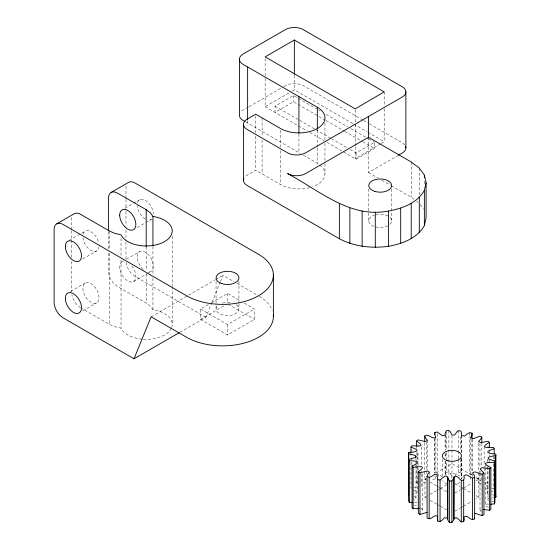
<?xml version="1.0" encoding="UTF-8"?>
<svg xmlns="http://www.w3.org/2000/svg" width="550" height="550" viewBox="0 0 550 550"><rect width="100%" height="100%" fill="white"/><g stroke="black" fill="none" stroke-linecap="round" stroke-linejoin="round"><path stroke-width="0.41" stroke-dasharray="2.75 2.06" d="M481.085 484.144L478.362 482.577L481.326 479.696M417.278 466.778L417.271 491.501L416.487 493.199L413.793 493.178M488.641 494.739C487.74 494.808 487.004 492.724 487.974 492.504M461.725 458.487L461.361 476.836L463.066 477.304M488.448 500.521C487.479 500.376 487.926 498.231 488.847 498.266M455.331 476.073L456.252 474.072L458.329 472.203L460.776 472.443L461.725 475.427M445.101 475.097L446.401 472.161L446.401 460.309M422.703 473.942L422.703 509.506L420.832 510.634M488.517 507.224C483.615 506.942 485.299 502.748 489.129 504.247M415.979 466.558L415.979 498.733L414.136 499.159M179.96 332.262L205.893 317.288L211.702 303.029M212.025 302.239L220.096 282.425M220.419 281.634L223.004 275.296L234.094 281.703M470.814 479.304L470.614 478.871M421.238 486.283L421.321 470.882M435.882 474.114C437.793 478.197 433.909 481.223 431.083 478.287M481.209 511.452L480.006 510.641L481.243 509.644M488.434 484.901L484.44 487.094M417.34 483.498L416.494 482.529L418 481.381M380.566 143.811L355.224 158.682L355.224 146.657M381.294 143.385L384.189 141.687L384.189 106.487M248.325 107.051L243.141 110.048A12.705 7.336 0 0 0 241.12 111.567M249.067 106.624L283.14 86.948M283.882 86.522L285.361 85.669A12.705 7.336 0 0 1 303.332 85.669L362.773 119.989M265.148 78.341L265.148 106.672L289.238 92.764M292.16 91.08L294.346 89.815L353.004 123.681M325.421 120.209L293.452 101.75L275.034 112.379L275.034 106.157L293.452 95.521L317.989 109.691M69.162 240.433L85.222 231.158M124.974 208.209L133.004 203.576M133.733 203.149L139.576 199.781M82.789 258.974L96.656 250.965M137.142 227.59L145.172 222.956M145.901 222.537L151.009 219.587M309.678 187.591A26.049 15.036 0 0 1 280.5 184.525L255.716 170.218L247.184 175.141A12.705 7.336 0 0 0 245.163 176.66M70.62 291.459L85.222 283.03M122.059 261.766L123.516 260.92M126.438 259.236L139.576 251.653M350.13 149.517L356.084 152.948L374.495 142.319L374.495 148.541L356.084 159.177L327.078 142.429M82.789 310.846L96.656 302.837M133.492 281.572L146.63 273.982M147.359 273.563L151.009 271.452M368.466 137.28L368.466 172.549L397.76 155.636M151.133 316.793L214.857 280.005M215.593 279.579L223.004 275.296M244.248 303.126L254.451 309.011L254.451 319.385L227.494 334.95L200.544 319.385L200.544 309.011L208.56 304.384M211.468 302.706L227.494 293.452L240.611 301.022M200.544 319.385L226.772 304.246M200.544 309.011L227.494 324.576L254.451 309.011M426.422 498.169L424.964 497.331L424.964 479.174L426.422 478.335M435.896 472.869L451.921 463.616L473.041 475.812M424.964 497.331L426.422 496.492M430.066 494.388L436.624 490.6M437.353 490.181L439.533 488.922M440.261 488.496L446.82 484.715M454.836 493.054L459.931 490.112M460.659 489.692L462.846 488.428M463.574 488.008L471.584 483.381M475.956 480.858L478.871 479.174L478.871 497.331L475.956 499.015M454.836 511.211L459.931 508.262M460.659 507.842L462.846 506.584M463.574 506.165L471.584 501.538M414.618 505.766L416.446 505.003M491.281 491.707L492.848 491.013M426.209 480.418L424.683 477.524L426.663 476.658M425.535 483.01L420.468 481.711M476.486 478.686L479.937 477.709L481.814 478.651M492.408 498.011L493.625 497.729M484.887 483.079L488.029 482.763L489.39 483.966M488.214 488.757L485.842 489.163L484.612 488.008M446.401 472.161L448.882 472.017C451.935 473.385 450.182 478.108 454.733 476.362M414.356 502.776L417.189 502.783M442.2 477.104L439.911 475.042M413.731 487.204L417.099 487.355M413.992 496.788L415.821 496.98L415.979 498.733M491.597 488.737L493.453 488.895L493.453 463.492M492.216 494.849L493.474 495.082M141.941 339.151A26.049 15.036 0 0 1 121.034 328.206L114.751 326.707L109.354 324.314L81.345 308.144M491.837 501.188L493.487 501.813M413.696 490.174L417.278 491.336M438.604 474.189L437.223 473.454L437.223 431.956M420.881 507.904L422.703 509.506M363.516 120.416L368.72 123.42M369.462 123.846L402.16 142.725A12.705 7.336 0 0 1 405.116 145.406M353.746 124.114L367.111 131.828M367.854 132.254L384.189 141.687M318.732 110.117L320.217 110.976M326.164 114.414L347.731 126.864M350.701 128.576L367.806 138.456M368.548 138.882L374.495 142.319M326.164 120.636L344.011 130.941M344.754 131.368L361.859 141.24M362.601 141.673L374.495 148.541M275.034 106.157L298.829 119.893M299.571 120.326L315.184 129.339M315.927 129.766L330.798 138.353M331.54 138.786L347.16 147.799M265.148 106.672L307.237 130.976M309.98 132.557L324.108 140.718M368.466 172.549L378.049 178.083M381.734 180.208L390.582 185.316M391.318 185.742L411.221 197.237L413.916 199.258M245.706 121.901L300.396 153.478M303.339 155.176L317.336 163.261A26.049 15.036 0 0 1 319.282 164.519M237.05 283.408L257.015 294.931M228.222 304.246L254.451 319.385M205.893 317.288L134.963 276.334A12.705 7.336 60 0 1 126.053 262.171M475.956 477.496L478.871 479.174M171.669 327.442A26.049 15.036 0 0 0 152.934 309.788L150.329 306.164L146.19 303.05L117.439 286.454A12.705 7.336 60 0 1 108.46 270.889L108.46 251.24M454.836 483.45L459.931 486.393M460.659 486.819L462.846 488.077M463.574 488.496L471.584 493.123M475.956 495.646L478.871 497.331M424.964 479.174L426.422 480.019M430.066 482.123L436.624 485.904M437.353 486.324L439.533 487.589M440.261 488.008L446.82 491.789M430.066 500.273L436.624 504.061M437.353 504.481L439.533 505.739M440.261 506.165L446.82 509.946M416.604 201.286L417.952 202.297M420.221 204.6L423.452 209.103M435.882 478.349L434.816 476.204M494.203 457.236L494.203 458.934M493.453 455.868L493.453 459.257M489.39 450.092L489.39 456.019M489.39 460.254L489.39 464.489M488.029 445.5L488.029 449.735M487.987 458.659L488.029 461.594M488.029 466.675L487.987 500.156M487.561 459.855L487.561 461.553M487.561 466.634L487.561 492.882M485.244 464.303L485.244 466.84M485.244 467.686L485.244 505.794M484.151 446.717L484.151 467.039M484.151 467.885L484.151 471.274M481.814 443.087L481.814 466.799M480.006 470.834L480.006 472.533M480.006 473.378L480.006 510.641M479.937 443.836L479.937 467.548M479.937 470.931L479.937 472.629M479.937 473.474L479.937 477.709M478.356 442.936L478.356 471.735M478.356 472.581L478.356 482.742M472.649 474.842L472.649 476.541M472.051 439.381L472.051 471.563M472.051 472.409L472.051 475.798L472.038 474.712L469.789 474.1L469.789 436.837M472.038 439.147L472.038 471.329M470.539 437.539L470.539 475.647M470.539 476.493L470.539 479.029M469.789 432.603L469.789 435.992M461.725 435.621L461.725 453.406M461.45 458.336L461.45 479.174A9.529 5.5 0 0 0 455.943 474.189A9.529 5.5 0 0 0 445.796 474.959M461.354 435.174L461.354 452.959M461.354 458.886L461.354 476.671M460.776 436.879L460.776 451.275M460.776 459.745L460.776 472.443M458.329 430.705L458.329 450.182M458.329 451.027L458.329 458.652M458.329 459.498L458.329 472.203M451.969 435.655L451.969 449.206M451.969 450.051L451.969 460.219M451.969 461.065L451.921 478.466M448.882 430.519L448.882 472.017M446.401 431.516L446.401 449.295M446.401 452.684L446.401 459.463M445.328 434.857L445.328 450.106M445.328 453.489L445.328 457.724M445.328 461.113L445.328 474.664M445.101 434.933L445.101 450.182M445.101 453.564L445.101 457.799M445.101 461.189L445.101 474.739M442.393 459.168L442.393 476.678M435.882 436.851L435.882 473.268M434.906 438.412L434.906 473.138M434.761 438.646L434.761 473.371M429.571 472.299L429.571 475.688M427.666 440.082L427.666 469.721M426.663 441.939L426.663 469.879M426.663 470.731L426.663 474.114M424.683 442.805L424.683 470.752M424.683 471.598L424.683 477.524M424.373 180.991L424.373 184.353M421.321 447.171L421.321 465.802M419.299 168.039L419.299 194.913M418 444.125L418 449.206M418 452.588L418 460.212M418.055 462.976L418 470.374M417.278 453.228L417.278 455.764M417.278 456.61L417.278 459.999M416.494 446.964L416.494 448.656M416.494 452.891L416.494 454.582M416.494 460.508L416.494 482.529M415.979 457.243L415.903 462.653M415.903 463.499L415.903 466.043M411.861 449.178L411.861 450.869M411.861 457.648L411.861 464.42M411.221 161.961L411.221 197.237M410.946 453.056L410.946 457.291M410.946 462.371L410.946 488.62M391.662 188.925L391.662 220.832M384.189 91.891L384.189 105.627M368.789 188.925L368.789 220.832M356.084 152.948L356.084 159.177M355.224 109.746L355.224 145.805M324.968 122.966L324.968 139.941M324.968 143.337L324.968 162.862M324.968 163.708L324.968 173.896M317.336 130.157L317.336 147.132M317.336 147.984L317.336 163.261M298.918 133.953L298.918 152.625M294.346 75.219L294.346 89.815M293.452 95.521L293.452 101.75M280.5 130.206L280.5 147.18M280.5 150.576L280.5 184.525M265.148 58.596L265.148 77.488M262.089 117.872L262.089 136.544M262.089 139.941L262.089 173.896M255.716 115.892L255.716 132.866M255.716 136.262L255.716 170.218M247.631 120.471L247.631 123.014M238.934 281.256L238.934 303.126M238.934 303.964L238.934 309.011M227.494 293.452L227.494 303.029M227.494 324.576L227.494 334.95M216.061 281.256L216.061 304.81M216.061 305.649L216.061 309.011M172.239 236.087L172.239 285.766M172.239 286.626L172.239 324.314M152.934 246.407L152.934 274.67M152.934 278.094L152.934 309.788M146.19 246.517L146.19 270.497M146.19 273.928L146.19 303.05M125.978 198.406L125.978 188.155A12.705 7.336 60 0 1 126.28 185.646M125.978 199.265L125.978 210.368M125.978 211.221L125.978 226.6M125.978 230.017L125.978 241.127M125.978 241.979L125.978 260.776M121.034 238.267L121.034 256.252M121.034 259.683L121.034 328.206M109.354 230.952L109.354 249.796M109.354 253.22L109.354 324.314M108.46 231.591L108.46 250.387M71.624 229.79L71.624 219.539A12.705 7.336 60 0 1 71.926 217.03M71.624 230.643L71.624 257.984M71.624 261.401L71.624 292.153M171.353 328.206A26.049 15.036 0 0 1 142.794 339.226M80.609 307.718A12.705 7.336 60 0 1 71.926 295.02M151.917 218.859A11.433 6.6 60 0 1 147.386 219.911M145.289 219.017A11.433 6.6 60 0 1 137.225 205.631M137.479 202.758A11.433 6.6 60 0 1 146.348 201.032A11.433 6.6 60 0 1 153.381 214.349M143.199 269.363A11.433 6.6 60 0 1 138.538 252.519A11.433 6.6 60 0 1 151.635 259.428A11.433 6.6 60 0 1 148.053 271.92M98.993 246.524A11.433 6.6 60 0 1 90.853 250.346A11.433 6.6 60 0 1 82.871 237.016M83.126 234.135A11.433 6.6 60 0 1 90.936 231.729A11.433 6.6 60 0 1 98.746 243.155M131.814 265.918A11.433 6.6 60 0 1 133.966 281.243A11.433 6.6 60 0 1 121.578 274.093A11.433 6.6 60 0 1 123.729 261.25M236.252 304.769A11.433 6.6 0 0 1 235.812 313.541A11.433 6.6 0 0 1 220.667 314.311A11.433 6.6 0 0 1 217.594 305.711M222.434 303.091A11.433 6.6 0 0 1 230.457 302.637M259.263 296.237A50.82 29.343 0 0 1 272.264 310.427M319.88 164.966A26.049 15.036 0 0 1 312.771 186.629M390.129 217.532A11.433 6.6 0 0 1 388.314 225.5M387.771 225.796A11.433 6.6 0 0 1 374.509 226.552M373.876 226.325A11.433 6.6 0 0 1 374.509 215.119M375.849 214.734A11.433 6.6 0 0 1 388.314 216.164M459.724 482.329A9.529 5.5 0 0 1 455.173 484.344M447.157 483.938A9.529 5.5 0 0 1 442.716 480.597M82.851 288.269A11.433 6.6 60 0 0 94.978 303.353A11.433 6.6 60 0 0 94.978 287.183A11.433 6.6 60 0 0 82.851 288.269"/><path stroke-width="0.82" d="M481.814 442.234L481.814 437.154L479.937 436.212L473.131 438.687L470.539 437.539L471.866 435.435L472.038 433.221L469.789 432.603L466.916 434.081L464.674 436.061L461.752 435.566L461.361 435.339L461.649 433.111L460.776 430.953L458.329 430.705C455.366 431.805 456.129 436.728 451.969 434.809C450.828 433.874 450.794 431.296 448.882 430.519L446.401 430.664L445.28 432.788L445.143 435.16L442.2 435.607L437.223 431.956L434.906 432.486C433.304 435.201 438.707 437.807 433.166 437.896C431.076 437.271 429.117 435.339 426.663 435.16L424.683 436.026L424.683 441.959M437.456 518.066L437.69 521.091L440.062 521.524L442.558 519.832L444.317 517.694L447.769 518.148L448.002 520.376L449.377 522.452L451.866 522.5L453.846 519.695L453.963 477.716C455.524 473.481 459.628 478.995 461.271 480.446L463.684 480.109L464.296 477.916L463.87 475.558L466.689 474.877L472.478 478.101L474.65 477.4C475.668 474.567 469.624 472.643 475.097 471.9C477.366 472.381 479.621 474.086 482.178 474.1L483.945 473.082L480.129 468.992L482.013 467.61L489.651 468.737L490.875 467.486C480.404 462.461 487.382 462.392 494.34 462.406L494.931 461.01C484.584 458.384 486.846 456.741 495.894 455.586L495.811 454.149C487.3 453.365 483.622 451.976 494.203 448.766L493.453 447.397C486.942 447.597 479.243 448.092 489.39 442.468L488.029 441.272L480.542 442.695L478.493 441.389L480.611 439.264L481.814 437.154M447.672 519.09L447.672 477.592C446.483 473.275 441.801 478.796 440.062 480.026L437.69 479.593L437.339 477.379L438.151 475.2L437.821 474.946L434.768 474.272L432.348 476.011L429.158 477.249L427.075 476.458L427.769 474.279L429.536 472.141L427.281 470.958L419.953 472.876L418.316 471.79C427.701 464.674 418.866 466.943 413.132 467.225L412.06 465.933C422.703 461.512 416.646 460.934 409.2 460.728L408.781 459.312C418.777 457.229 418.007 455.448 408.457 453.86L408.712 452.43C416.68 451.962 421.63 450.938 410.946 447.129L411.861 445.789C417.938 445.94 426.477 447.597 416.494 441.031L418 439.89L425.301 441.602L427.494 440.385L425.631 438.178L424.683 436.026M408.712 493.928L408.457 495.357L408.457 453.86M424.373 190.307L426.106 182.71L424.373 175.113L419.299 168.039L411.221 161.961L368.466 137.28L305.58 173.587A12.705 7.336 0 0 1 287.609 173.587C319.151 190.341 349.91 218.591 388.438 211.049C402.188 208.505 417.182 203.225 424.373 190.307L424.373 225.576C417.182 238.494 402.188 243.774 388.438 246.324C371.793 248.518 354.317 246.723 339.35 238.728L247.184 185.515A12.705 7.336 0 0 1 243.891 178.434M424.373 225.576L426.106 217.979L426.106 182.71M453.963 477.716L451.866 481.002L451.866 522.5M453.963 519.214C455.524 514.979 459.628 520.486 461.271 521.943L463.684 521.599L464.296 519.406L463.76 517.364M111.086 192.452L128.611 182.339A12.705 7.336 60 0 1 134.963 182.971L258.493 254.292A50.82 29.343 0 0 1 258.493 295.783A50.82 29.343 0 0 1 186.622 295.783L63.085 224.462A12.705 7.336 60 0 0 54.106 229.653L54.106 302.273A12.705 7.336 60 0 0 63.085 317.831L134.021 358.786L151.133 316.793L186.622 337.281A50.82 29.343 0 0 0 243.217 343.337A50.82 29.343 0 0 0 273.309 315.006M490.545 504.261L494.34 503.903L494.931 502.507L494.931 461.01M483.697 509.561L489.651 510.235L490.875 508.984L490.875 467.486M294.346 40.019L265.148 56.877L355.224 108.886L384.189 91.891L294.346 40.019L294.346 74.367M56.732 223.836L74.257 213.723A12.705 7.336 60 0 1 80.609 214.349L109.354 230.952L114.751 233.337L121.034 234.843A26.049 15.036 0 0 0 164.608 241.581A26.049 15.036 0 0 0 152.934 216.425L150.329 212.795L146.19 209.681L117.439 193.084A12.705 7.336 60 0 0 108.46 198.268L108.46 230.739M398.496 155.21L402.16 153.099A12.705 7.336 0 0 0 405.687 146.637M134.021 358.786L179.218 332.688M475.097 513.398L482.178 515.598L483.945 514.58L483.945 473.082M463.87 517.055C467.527 514.429 469.081 519.337 472.478 519.599L474.65 518.898L474.65 477.4M427.075 476.458L427.075 517.956L429.158 518.746C432.534 518.726 434.369 513.954 437.821 516.443M495.894 455.586L495.894 497.076L495.241 497.276L495.241 455.785M419.148 508.289L413.132 508.723L412.06 507.423L412.06 465.933M418.316 471.79L418.316 513.288L419.953 514.374L427.034 512.373M447.672 477.592L449.377 480.954L451.866 481.002M412.301 502.659L409.2 502.226L408.781 500.809L408.712 452.43M317.336 107.243L243.141 64.398A12.705 7.336 0 0 1 243.141 54.024L285.361 29.652A12.705 7.336 0 0 1 303.332 29.652L402.16 86.708A12.705 7.336 0 0 1 402.16 97.082L305.58 152.838A12.705 7.336 0 0 1 287.609 152.838L247.184 129.498A12.705 7.336 0 0 1 247.184 119.123L255.716 114.194L280.5 128.507A26.049 15.036 0 0 0 317.336 128.507A26.049 15.036 0 0 0 317.336 107.243L317.336 129.305M245.066 121.529L243.141 120.422A12.705 7.336 0 0 1 239.415 115.232L239.415 59.214M474.54 517.811L474.65 518.898M495.811 495.639L495.894 497.076M494.34 462.406L494.34 503.903M494.203 448.766L494.203 453.853M489.651 468.737L489.651 510.235M489.39 442.468L489.39 447.549M482.178 474.1L482.178 515.598M472.478 478.101L472.478 519.599M472.038 433.221L472.038 438.302M463.684 480.109L463.684 521.599M461.271 480.446L461.271 521.943M453.922 476.933L453.922 518.43M449.377 480.954L449.377 522.452M447.81 476.816L447.81 518.313M440.062 480.026L440.062 521.524M437.69 479.593L437.69 521.091M434.906 432.486L434.906 434.177M429.158 477.249L429.158 518.746M424.373 175.113L424.373 177.636M419.953 472.876L419.953 514.374M419.299 197.381L419.299 232.65M416.494 441.031L416.494 446.112M415.903 455.874L415.903 457.572M413.132 467.225L413.132 508.723M411.221 203.459L411.221 238.728M410.946 447.129L410.946 452.21M409.2 460.728L409.2 502.226M405.879 91.891L405.879 147.909M400.696 208.12L400.696 243.396M388.438 211.049L388.438 246.324M375.286 212.053L375.286 247.321M368.466 116.531L368.466 137.28M362.134 211.049L362.134 246.324M349.876 208.12L349.876 243.396M339.35 203.459L339.35 238.728M298.918 96.608L298.918 133.107M273.377 275.034L273.377 316.532M247.631 66.997L247.631 119.618M243.458 124.307L243.458 180.331M152.934 216.425L152.934 245.548M146.19 209.681L146.19 246.517M65.333 246.51A11.433 6.6 60 0 0 77.461 261.601A11.433 6.6 60 0 0 77.461 245.424A11.433 6.6 60 0 0 65.333 246.51M119.687 215.126A11.433 6.6 60 0 0 131.814 230.216A11.433 6.6 60 0 0 131.814 214.046A11.433 6.6 60 0 0 119.687 215.126M65.333 298.382A11.433 6.6 60 0 0 77.461 313.466A11.433 6.6 60 0 0 77.461 297.296A11.433 6.6 60 0 0 65.333 298.382M221.781 283.607A11.433 6.6 0 0 0 238.934 277.887A11.433 6.6 0 0 0 221.781 272.174A11.433 6.6 0 0 0 221.781 283.607M374.509 191.283A11.433 6.6 0 0 0 391.662 185.563A11.433 6.6 0 0 0 374.509 179.843A11.433 6.6 0 0 0 374.509 191.283M447.157 460.598A9.529 5.5 0 0 0 461.45 455.833A9.529 5.5 0 0 0 447.157 451.069A9.529 5.5 0 0 0 447.157 460.598"/></g></svg>
